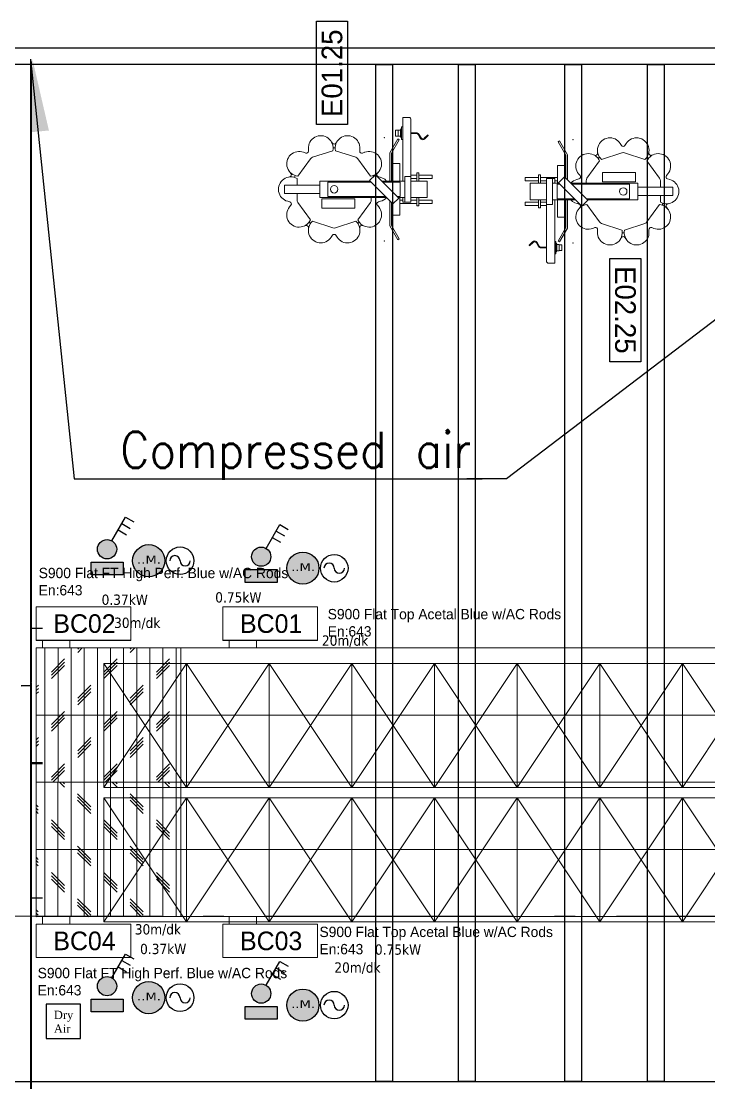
# Model space of a CAD drawing. Header units: millimetres. Extents: x -187347 to 135007, y -6415 to 292048.
# Drawn here: x -67072 to -63745, y 37249 to 42384 of the extents above; entities that cross this region are included whole.
import ezdxf
from ezdxf.enums import TextEntityAlignment as Align

# ---------------------------------------------------------------- set-up
doc = ezdxf.new("R2010")
doc.units = ezdxf.units.MM
doc.header["$LTSCALE"] = 100
doc.linetypes.add('CENTER', pattern=[50.8, 31.75, -6.35, 6.35, -6.35])
doc.linetypes.add('Z_LINE-CNTR', pattern=[17, 12, -2, 1, -2])
doc.layers.get('0').update_dxf_attribs({"lineweight": 18})
for name, color, linetype, lineweight in [('LAYOUT', 3, 'Continuous', 18), ('Layout Kromeka', 1, 'Continuous', 5), ('Layout Kromeka Details', 253, 'Continuous', 5), ('Layout Kromeka Field items', 1, 'Continuous', 25), ('Layout Kromeka Utilities', 1, 'Continuous', 25), ('LOGISTICS', 3, 'Continuous', 18), ('S-GRID', 7, 'Continuous', 5)]:
    doc.layers.add(name, color=color, linetype=linetype, lineweight=lineweight)
for name, color, linetype in [('Layout Cabinplant', 30, 'Continuous'), ('POSNR', 4, 'Continuous'), ('STEEL', 5, 'Continuous'), ('TEXT', 3, 'Continuous')]:
    doc.layers.add(name, color=color, linetype=linetype)
doc.styles.add('015_100', font='', dxfattribs={"height": 150})
doc.styles.add('050_100', font='', dxfattribs={"height": 500})
doc.styles.add('CONVERTER_11', font='txt.shx', dxfattribs={"width": 0.9})
doc.styles.add('Label Text (ISO)', font='tahoma.ttf')
doc.styles.add('ROMANS', font='times.ttf', dxfattribs={"height": 200})
doc.styles.get("Standard").update_dxf_attribs({"font": 'tahoma.ttf'})
doc.styles.get('015_100').set_extended_font_data('Univers 45 Light')
doc.styles.get('050_100').set_extended_font_data('Univers')
doc.dimstyles.get("Standard").update_dxf_attribs({"dimtxt": 3.5, "dimasz": 3.5, "dimexe": 1, "dimexo": 2, "dimgap": 2, "dimtad": 0, "dimtoh": 1, "dimdec": 1, "dimrnd": 1e-08, "dimdsep": 46, "dimtxsty": 'Label Text (ISO)', "dimcen": 0.09, "dimclrd": 5, "dimclre": 5, "dimclrt": 5, "dimadec": 0, "dimazin": 2, "dimtfac": 1, "dimtdec": 1, "dimtofl": 0, "dimtmove": 0, "dimatfit": 3, "dimfxl": 1, "dimtolj": 1, "dimlwd": -1, "dimlwe": -1, "dimarcsym": 0})

# ---------------------------------------------------------------- blocks, each defined once
blk = doc.blocks.new('A$Ca6e37c38')
at = {"layer": 'Layout Kromeka', "linetype": 'Continuous', "ltscale": 20}
h = blk.add_hatch(dxfattribs=at)
h.set_pattern_fill('CORK', color=1, scale=20, angle=270)
h.set_pattern_definition([(270, (-111217.344, 579652.706), (63.5, -1e-14), []), (45, (-111249.1, 579620.96), (-127.000055, 127.000055), [89.8026, -89.8026]), (45, (-111249.1, 579605.08), (-127.000055, 127.000055), [89.8026, -89.8026]), (45, (-111249.1, 579589.2), (-127.000055, 127.000055), [89.8026, -89.8026])])
h.paths.add_polyline_path([(701, 650.7), (701, 0), (1, 0), (1, 650.7)])
at = {"ltscale": 10}
for p, q in [((163.5, 686.5, -7321.6), (31.5, 686.5, -7321.6)), ((1, 0, -7321.6), (1, 650, -7321.6)), ((1, 650, -7321.6), (701, 650, -7321.6)), ((701, 0, -7321.6), (701, 650, -7321.6)), ((701, 0, -7321.6), (1, 0, -7321.6))]:
    blk.add_line(p, q, dxfattribs=at)
at = {"ltscale": 10, "elevation": -7321.6}
blk.add_lwpolyline([(0, 686.5), (0, 848.5), (459, 848.5), (459, 686.5), (163.5, 686.5), (163.5, 650), (31.5, 650), (31.5, 686.5), (0, 686.5)], dxfattribs=at)
at = {"color": 4, "linetype": 'CENTER', "ltscale": 10, "elevation": -7321.6}
blk.add_lwpolyline([(701, 325), (1, 325)], dxfattribs=at)
at = {"color": 5, "ltscale": 10}
for p in [(1, 325, -7321.6), (701, 325, -7321.6)]:
    blk.add_point(p, dxfattribs=at)
blk = doc.blocks.new('*U1694')
at = {"ltscale": 10}
for p, q in [((5234, 136.5), (5366, 136.5)), ((5600, 100), (-5000, 100)), ((5600, -550), (5600, 100)), ((-5000, -550), (5600, -550))]:
    blk.add_line(p, q, dxfattribs=at)
blk.add_lwpolyline([(5397.5, 136.5), (5397.5, 298.5), (4938.5, 298.5), (4938.5, 136.5), (5234, 136.5), (5234, 100), (5366, 100), (5366, 136.5), (5397.5, 136.5)], dxfattribs=at)
at = {"color": 4, "linetype": 'CENTER', "ltscale": 10}
blk.add_lwpolyline([(-5000, -225), (5600, -225)], dxfattribs=at)
at = {"color": 5, "ltscale": 10}
blk.add_point((5600, -225), dxfattribs=at)
blk = doc.blocks.new('A$C1d77bf3c')
at = {"color": 0, "ltscale": 20}
for p, q in [((0, 0), (400, 600)), ((0, 600), (400, 0)), ((0, 600), (0, 0)), ((400, 600), (0, 600)), ((400, 0), (400, 600)), ((0, 0), (400, 0))]:
    blk.add_line(p, q, dxfattribs=at)
blk = doc.blocks.new('_KROMEKA_POSNR')
at = {"layer": 'Layout Kromeka', "color": 0, "linetype": 'Continuous'}
blk.add_lwpolyline([(-3.91, -1.35), (3.738, -1.35), (3.738, 1.35), (-3.91, 1.35)], close=True, dxfattribs=at)
at = {"layer": 'Layout Kromeka', "color": 0, "linetype": 'Continuous', "style": '015_100'}
blk.add_attdef('POSNR', text='', height=1.5, dxfattribs=at).set_placement((0, 0), align=Align.MIDDLE)
blk = doc.blocks.new('Dry Air')
at = {"layer": 'TEXT', "linetype": 'Continuous'}
for p, q in [((113794, 11080), (113127, 11080)), ((113127, 11080), (113127, 10413)), ((113794, 10413), (113794, 11080)), ((113127, 10413), (113794, 10413))]:
    blk.add_line(p, q, dxfattribs=at)
at = {"layer": 'TEXT', "color": 4, "linetype": 'Continuous', "ltscale": 25, "insert": (113276, 10952), "char_height": 160, "attachment_point": 1, "style": 'ROMANS'}
blk.add_mtext_dynamic_manual_height_columns('Dry Air', width=269.14, gutter_width=1000, heights=[0], dxfattribs=at)
blk = doc.blocks.new('SWITCH 3P')
at = {"layer": 'Layout Kromeka Utilities', "linetype": 'Continuous', "ltscale": 50}
h = blk.add_hatch(color=255, dxfattribs=at)
edge = h.paths.add_edge_path()
edge.add_arc((250, 400), 150, 0, 360)
blk.add_hatch(color=81, dxfattribs=at).paths.add_polyline_path([(0, 200), (500, 200), (500, 0), (0, 0)])
at = {"layer": 'Layout Kromeka Utilities', "color": 4, "linetype": 'Continuous'}
for p, q in [((325, 530), (539, 900)), ((539, 900), (669, 825)), ((423, 700), (553, 625)), ((481, 800), (611, 725))]:
    blk.add_line(p, q, dxfattribs=at)
at = {"layer": 'Layout Kromeka Utilities', "color": 4, "linetype": 'Continuous', "ltscale": 50}
blk.add_lwpolyline([(0, 200), (500, 200), (500, 0), (0, 0)], close=True, dxfattribs=at)
at = {"layer": 'Layout Kromeka Utilities', "color": 4, "linetype": 'Continuous'}
blk.add_circle((250, 400), 150, dxfattribs=at)
at = {"layer": 'Layout Kromeka Utilities', "color": 7, "linetype": 'Continuous', "ltscale": 50}
blk.add_attdef('..S.', text='', height=150, dxfattribs=at).set_placement((259, 26), align=Align.CENTER)
blk = doc.blocks.new('Electricity')
at = {"layer": 'TEXT', "linetype": 'Continuous'}
blk.add_circle((116818, 15298), 267, dxfattribs=at)
at = {"layer": 'TEXT', "ltscale": 25}
for centre, start, end in [((116719, 15298), 0, 180), ((116917, 15298), 180, 0)]:
    blk.add_arc(centre, 98.9, start, end, dxfattribs=at)
blk = doc.blocks.new('MOTOR_1')
at = {"layer": 'Layout Kromeka Field items'}
h = blk.add_hatch(color=140, dxfattribs=at)
h.paths.add_polyline_path([(-250, 0, 1), (250, 0, 1)])
h.paths.add_polyline_path([(-714, -187), (-280, -187), (-280, -7), (-714, -7)], flags=9)
at = {"layer": 'Layout Kromeka Field items', "color": 4, "linetype": 'Continuous'}
blk.add_circle((0, 0), 250, dxfattribs=at)
at = {"layer": 'Layout Kromeka Utilities', "color": 4, "linetype": 'Continuous', "xscale": 0.8043007341468412, "yscale": 0.8043007341468412, "zscale": 0.8043007341468412}
blk.add_blockref('Electricity', (-93469, -12305), dxfattribs=at)
at = {"layer": 'Layout Kromeka Field items', "color": 7, "width": 1.86701}
blk.add_attdef('..M.', text='', height=120, dxfattribs=at).set_placement((-183, -44), (190, -44), align=Align.FIT)
blk = doc.blocks.new('weighing_trigger_inline1')
at = {"ltscale": 20}
for p, q in [((-250.8, 472.5), (-256.8, 481.7)), ((-234.2, 472.5), (-228.2, 481.7)), ((27.5, 427.1), (66.1, 494)), ((35.5, 425), (73, 490)), ((66.1, 494), (73, 490)), ((-380, 425.1), (-387.1, 427.7)), ((-366.5, 434.9), (-366.9, 442.4)), ((-347.4, 404.7), (-248.6, 436.8)), ((-236.4, 436.8), (-137.6, 404.7)), ((-118.5, 434.9), (-118.1, 442.4)), ((-105, 425.1), (-97.9, 427.7)), ((27.5, 305.8), (27.5, 427.1)), ((35.5, 313.8), (35.5, 425)), ((-418.3, 313.5), (-357.2, 397.5)), ((-127.8, 397.5), (-66.7, 313.5)), ((75.5, 375), (35.5, 375)), ((75.5, 290), (75.5, 375)), ((-456.8, 310.8), (-467.3, 308)), ((-451.5, 326.7), (-458.5, 335.2)), ((-302.5, 341.5), (-302.5, 301.5)), ((-142.5, 341.5), (-302.5, 341.5)), ((-142.5, 301.5), (-142.5, 341.5)), ((-70.7, 207.6), (42.4, 320.7)), ((-33.4, 326.8), (-26.5, 335.2)), ((-28.2, 310.8), (-17.7, 308)), ((42.4, 320.7), (70.7, 292.4)), ((75.5, 318), (157.5, 318)), ((89.4, 312.5), (89.4, 290)), ((119.4, 312.5), (89.4, 312.5)), ((99.4, 312.5), (99.4, 187.5)), ((129.4, 312.5), (99.4, 312.5)), ((129.4, 187.5), (129.4, 312.5)), ((157.5, 330), (157.5, 290)), ((167.5, 330), (157.5, 330)), ((167.5, 290), (167.5, 330)), ((167.5, 318), (232.5, 318)), ((232.5, 302), (232.5, 318)), ((-482.5, 270), (-482.5, 230)), ((-312.5, 270), (-482.5, 270)), ((-422, 270), (-422, 302)), ((-312.5, 210), (-312.5, 290)), ((-312.5, 290), (11.7, 290)), ((-302.5, 301.5), (-302.5, 296.5)), ((-302.5, 296.5), (-142.5, 296.5)), ((-272.5, 215), (-272.5, 285)), ((6.7, 285), (-272.5, 285)), ((-142.5, 296.5), (-142.5, 301.5)), ((-63, 302), (-63, 290)), ((70.7, 292.4), (-42.4, 179.3)), ((77.5, 285), (63.3, 285)), ((68.3, 290), (99.4, 290)), ((89.4, 302), (75.5, 302)), ((77.5, 215), (77.5, 285)), ((129.4, -87.5), (129.4, 302.5)), ((157.5, 302), (129.4, 302)), ((129.4, 290), (207.5, 290)), ((232.5, 302), (167.5, 302)), ((207.5, 290), (207.5, 210)), ((-482.5, 230), (-312.5, 230)), ((-422, 198), (-422, 230)), ((-68.3, 210), (-312.5, 210)), ((-63.3, 215), (-272.5, 215)), ((-42.4, 179.3), (-70.7, 207.6)), ((99.4, 210), (-11.7, 210)), ((77.5, 215), (-7.1, 215)), ((27.5, 72.9), (27.5, 210)), ((35.5, 75), (35.5, 210)), ((75.5, 125), (75.5, 210)), ((89.4, 210), (89.4, -97.5)), ((207.5, 210), (129.4, 210)), ((157.5, 170), (157.5, 210)), ((167.5, 210), (167.5, 170)), ((-456.7, 189.2), (-464, 191.2)), ((-451.5, 173.3), (-456.2, 167.4)), ((-357.2, 102.5), (-418.3, 186.5)), ((-66.7, 186.5), (-127.8, 102.5)), ((-33.5, 173.3), (-28.8, 167.4)), ((-28.3, 189.2), (-21, 191.2)), ((99.4, 187.5), (129.4, 187.5)), ((129.4, 198), (157.5, 198)), ((157.5, 182), (129.4, 182)), ((167.5, 170), (157.5, 170)), ((167.5, 198), (232.5, 198)), ((232.5, 182), (167.5, 182)), ((232.5, 182), (232.5, 198)), ((35.5, 125), (75.5, 125)), ((-380.1, 74.9), (-390.3, 70.9)), ((-366.5, 65), (-367.1, 54.1)), ((-248.6, 63.2), (-347.4, 95.3)), ((-137.6, 95.3), (-236.4, 63.2)), ((-118.5, 65), (-117.9, 54.1)), ((-104.9, 74.9), (-94.7, 70.9)), ((66.1, 6), (27.5, 72.9)), ((73, 10), (35.5, 75)), ((-250.8, 27.5), (-255, 21.2)), ((-234.2, 27.5), (-230, 21.2)), ((73, 10), (66.1, 6)), ((83.4, 8.4), (89.4, 8.4)), ((83.4, 8.4), (83.4, -51.6)), ((89.4, -51.6), (89.4, 8.4)), ((164.2, -14.6), (174.6, 3.5)), ((167.7, -16.6), (178.1, 1.5)), ((210.8, -13.4), (193.8, 3.5)), ((196.7, 6.4), (213.1, -10.1)), ((67.5, -7.6), (54.5, -7.6)), ((54.5, -7.6), (54.5, -35.6)), ((54.5, -35.6), (67.5, -35.6)), ((67.5, -7.6), (68.5, -6.6)), ((67.5, -7.6), (67.5, -35.6)), ((67.5, -35.6), (68.5, -36.6)), ((68.5, -6.6), (78.5, -6.6)), ((78.5, -36.6), (68.5, -36.6)), ((80, -0.8), (78.4, -3.6)), ((78.4, -3.6), (78.4, -39.6)), ((78.4, -39.6), (80, -42.4)), ((83.4, -0.8), (80, -0.8)), ((83.4, -11.2), (80, -11.2)), ((80, -32), (83.4, -32)), ((80, -42.4), (83.4, -42.4)), ((83.4, -0.8), (83.4, -42.4)), ((129.4, -19.6), (155.5, -19.6)), ((155.5, -23.6), (129.4, -23.6)), ((211.1, -11.2), (210.8, -13.4)), ((212.5, -11.4), (211.1, -11.2)), ((213.1, -10.1), (212.5, -11.4)), ((83.4, -51.6), (89.4, -51.6)), ((89.4, -97.5), (119.4, -97.5))]:
    blk.add_line(p, q, dxfattribs=at)
blk.add_circle((-242.5, 250), 18, dxfattribs=at)
for centre, radius, start, end in [((-307.2, 449.2), 60, 32.7662, 228), ((-242.5, 478), 10, 213.514, 326.4859), ((-177.8, 449.2), 60, 312, 147.2338), ((-412, 373.1), 60, 24, 219.2338), ((-376.5, 434.5), 10, 249.5141, 306), ((-376.5, 434.5), 10, 306, 2.4859), ((-242.5, 250), 200, 126, 127.3589), ((-242.5, 250), 200, 124.6411, 126), ((-242.5, 419.2), 18.6, 71.0264, 108.9736), ((-242.5, 250), 200, 54, 55.3589), ((-73, 373.1), 60, 320.7662, 156), ((-242.5, 250), 200, 52.6411, 54), ((-108.5, 434.5), 10, 177.5141, 234), ((-108.5, 434.5), 10, 234, 290.486), ((-459.3, 320.5), 10, 284.7662, 39.2337), ((-402.4, 302), 19.6, 144, 180), ((-82.6, 302), 19.6, 360, 36), ((-25.7, 320.5), 10, 141.514, 254.4859), ((-452, 250), 60, 104.7662, 300), ((-33, 250), 60, 41.8103, 75.2338), ((-33, 250), 60, 271.2399, 318.1897), ((-412, 126.9), 60, 96, 291.2338), ((-459.3, 179.5), 10, 18, 74.4859), ((-459.3, 179.5), 10, 321.5141, 18), ((-242.5, 250), 200, 196.6411, 198), ((-242.5, 250), 200, 198, 199.3589), ((-73, 126.9), 60, 248.7662, 84), ((-242.5, 250), 200, 340.6411, 342), ((-25.7, 179.5), 10, 162, 218.486), ((-25.7, 179.5), 10, 105.5141, 162), ((-376.5, 65.5), 10, 357.514, 110.4859), ((-307.2, 50.8), 60, 176.7662, 12), ((-341.3, 114), 19.6, 216, 252), ((-177.8, 50.8), 60, 168, 3.2338), ((-143.7, 114), 19.6, 288, 324), ((-108.5, 65.5), 10, 69.514, 182.4859), ((-242.5, 22), 10, 90, 146.4859), ((-242.5, 250), 200, 268.6411, 270), ((-242.5, 250), 200, 270, 271.3589), ((-242.5, 22), 10, 33.5141, 90), ((186.8, -3.5), 14, 45, 150), ((186.8, -3.5), 10, 45, 150), ((87.6, -6), 9.2, 145.6158, 214.3843), ((112.8, -21.6), 34.4, 162.412, 197.588), ((87.6, -37.2), 9.2, 145.6158, 214.3842), ((155.5, -9.6), 10, 270, 330), ((155.5, -9.6), 14, 270, 330), ((119.4, -87.5), 10, 270, 360)]:
    blk.add_arc(centre, radius, start, end, dxfattribs=at)
at = {"color": 5, "linetype": 'Continuous', "ltscale": 20}
for p in [(0, 500), (0, 0)]:
    blk.add_point(p, dxfattribs=at)
at = {"layer": 'POSNR', "color": 4, "linetype": 'Continuous'}
blk.add_lwpolyline([(-178.2, -563), (-178.2, -63), (-328.2, -63), (-328.2, -563)], close=True, dxfattribs=at)
at = {"layer": 'POSNR', "color": 4, "linetype": 'Continuous', "style": '015_100', "flags": 8}
blk.add_attdef('E01.XX', text='', height=100, rotation=90, dxfattribs=at).set_placement((-253.2, -311.2), align=Align.MIDDLE)
blk = doc.blocks.new('*U33')
at = {"ltscale": 20}
for p, q in [((-250.8, 472.5), (-256.8, 481.7)), ((-234.2, 472.5), (-228.2, 481.7)), ((27.5, 427.1), (66.1, 494)), ((35.5, 425), (73, 490)), ((66.1, 494), (73, 490)), ((-380, 425.1), (-387.1, 427.7)), ((-366.5, 434.9), (-366.9, 442.4)), ((-347.4, 404.7), (-248.6, 436.8)), ((-236.4, 436.8), (-137.6, 404.7)), ((-118.5, 434.9), (-118.1, 442.4)), ((-105, 425.1), (-97.9, 427.7)), ((27.5, 305.8), (27.5, 427.1)), ((35.5, 313.8), (35.5, 425)), ((-418.3, 313.5), (-357.2, 397.5)), ((-127.8, 397.5), (-66.7, 313.5)), ((75.5, 375), (35.5, 375)), ((75.5, 290), (75.5, 375)), ((-456.8, 310.8), (-467.3, 308)), ((-451.5, 326.7), (-458.5, 335.2)), ((-302.5, 341.5), (-302.5, 301.5)), ((-142.5, 341.5), (-302.5, 341.5)), ((-142.5, 301.5), (-142.5, 341.5)), ((-70.7, 207.6), (42.4, 320.7)), ((-33.4, 326.8), (-26.5, 335.2)), ((-28.2, 310.8), (-17.7, 308)), ((42.4, 320.7), (70.7, 292.4)), ((75.5, 318), (157.5, 318)), ((89.4, 312.5), (89.4, 290)), ((119.4, 312.5), (89.4, 312.5)), ((99.4, 312.5), (99.4, 187.5)), ((129.4, 312.5), (99.4, 312.5)), ((129.4, 187.5), (129.4, 312.5)), ((157.5, 330), (157.5, 290)), ((167.5, 330), (157.5, 330)), ((167.5, 290), (167.5, 330)), ((167.5, 318), (232.5, 318)), ((232.5, 302), (232.5, 318)), ((-482.5, 270), (-482.5, 230)), ((-312.5, 270), (-482.5, 270)), ((-422, 270), (-422, 302)), ((-312.5, 210), (-312.5, 290)), ((-312.5, 290), (11.7, 290)), ((-302.5, 301.5), (-302.5, 296.5)), ((-302.5, 296.5), (-142.5, 296.5)), ((-272.5, 215), (-272.5, 285)), ((6.7, 285), (-272.5, 285)), ((-142.5, 296.5), (-142.5, 301.5)), ((-63, 302), (-63, 290)), ((70.7, 292.4), (-42.4, 179.3)), ((77.5, 285), (63.3, 285)), ((68.3, 290), (99.4, 290)), ((89.4, 302), (75.5, 302)), ((77.5, 215), (77.5, 285)), ((129.4, -87.5), (129.4, 302.5)), ((157.5, 302), (129.4, 302)), ((129.4, 290), (207.5, 290)), ((232.5, 302), (167.5, 302)), ((207.5, 290), (207.5, 210)), ((-482.5, 230), (-312.5, 230)), ((-422, 198), (-422, 230)), ((-68.3, 210), (-312.5, 210)), ((-63.3, 215), (-272.5, 215)), ((-42.4, 179.3), (-70.7, 207.6)), ((99.4, 210), (-11.7, 210)), ((77.5, 215), (-7.1, 215)), ((27.5, 72.9), (27.5, 210)), ((35.5, 75), (35.5, 210)), ((75.5, 125), (75.5, 210)), ((89.4, 210), (89.4, -97.5)), ((207.5, 210), (129.4, 210)), ((157.5, 170), (157.5, 210)), ((167.5, 210), (167.5, 170)), ((-456.7, 189.2), (-464, 191.2)), ((-451.5, 173.3), (-456.2, 167.4)), ((-357.2, 102.5), (-418.3, 186.5)), ((-66.7, 186.5), (-127.8, 102.5)), ((-33.5, 173.3), (-28.8, 167.4)), ((-28.3, 189.2), (-21, 191.2)), ((99.4, 187.5), (129.4, 187.5)), ((129.4, 198), (157.5, 198)), ((157.5, 182), (129.4, 182)), ((167.5, 170), (157.5, 170)), ((167.5, 198), (232.5, 198)), ((232.5, 182), (167.5, 182)), ((232.5, 182), (232.5, 198)), ((35.5, 125), (75.5, 125)), ((-380.1, 74.9), (-390.3, 70.9)), ((-366.5, 65), (-367.1, 54.1)), ((-248.6, 63.2), (-347.4, 95.3)), ((-137.6, 95.3), (-236.4, 63.2)), ((-118.5, 65), (-117.9, 54.1)), ((-104.9, 74.9), (-94.7, 70.9)), ((66.1, 6), (27.5, 72.9)), ((73, 10), (35.5, 75)), ((-250.8, 27.5), (-255, 21.2)), ((-234.2, 27.5), (-230, 21.2)), ((73, 10), (66.1, 6)), ((83.4, 8.4), (89.4, 8.4)), ((83.4, 8.4), (83.4, -51.6)), ((89.4, -51.6), (89.4, 8.4)), ((164.2, -14.6), (174.6, 3.5)), ((167.7, -16.6), (178.1, 1.5)), ((210.8, -13.4), (193.8, 3.5)), ((196.7, 6.4), (213.1, -10.1)), ((67.5, -7.6), (54.5, -7.6)), ((54.5, -7.6), (54.5, -35.6)), ((54.5, -35.6), (67.5, -35.6)), ((67.5, -7.6), (68.5, -6.6)), ((67.5, -7.6), (67.5, -35.6)), ((67.5, -35.6), (68.5, -36.6)), ((68.5, -6.6), (78.5, -6.6)), ((78.5, -36.6), (68.5, -36.6)), ((80, -0.8), (78.4, -3.6)), ((78.4, -3.6), (78.4, -39.6)), ((78.4, -39.6), (80, -42.4)), ((83.4, -0.8), (80, -0.8)), ((83.4, -11.2), (80, -11.2)), ((80, -32), (83.4, -32)), ((80, -42.4), (83.4, -42.4)), ((83.4, -0.8), (83.4, -42.4)), ((129.4, -19.6), (155.5, -19.6)), ((155.5, -23.6), (129.4, -23.6)), ((211.1, -11.2), (210.8, -13.4)), ((212.5, -11.4), (211.1, -11.2)), ((213.1, -10.1), (212.5, -11.4)), ((83.4, -51.6), (89.4, -51.6)), ((89.4, -97.5), (119.4, -97.5))]:
    blk.add_line(p, q, dxfattribs=at)
blk.add_circle((-242.5, 250), 18, dxfattribs=at)
for centre, radius, start, end in [((-307.2, 449.2), 60, 32.7662, 228), ((-242.5, 478), 10, 213.514, 326.4859), ((-177.8, 449.2), 60, 312, 147.2338), ((-412, 373.1), 60, 24, 219.2338), ((-376.5, 434.5), 10, 249.5141, 306), ((-376.5, 434.5), 10, 306, 2.4859), ((-242.5, 250), 200, 126, 127.3589), ((-242.5, 250), 200, 124.6411, 126), ((-242.5, 419.2), 18.6, 71.0264, 108.9736), ((-242.5, 250), 200, 54, 55.3589), ((-73, 373.1), 60, 320.7662, 156), ((-242.5, 250), 200, 52.6411, 54), ((-108.5, 434.5), 10, 177.5141, 234), ((-108.5, 434.5), 10, 234, 290.486), ((-459.3, 320.5), 10, 284.7662, 39.2337), ((-402.4, 302), 19.6, 144, 180), ((-82.6, 302), 19.6, 360, 36), ((-25.7, 320.5), 10, 141.514, 254.4859), ((-452, 250), 60, 104.7662, 300), ((-33, 250), 60, 41.8103, 75.2338), ((-33, 250), 60, 271.2399, 318.1897), ((-412, 126.9), 60, 96, 291.2338), ((-459.3, 179.5), 10, 18, 74.4859), ((-459.3, 179.5), 10, 321.5141, 18), ((-242.5, 250), 200, 196.6411, 198), ((-242.5, 250), 200, 198, 199.3589), ((-73, 126.9), 60, 248.7662, 84), ((-242.5, 250), 200, 340.6411, 342), ((-25.7, 179.5), 10, 162, 218.486), ((-25.7, 179.5), 10, 105.5141, 162), ((-376.5, 65.5), 10, 357.514, 110.4859), ((-307.2, 50.8), 60, 176.7662, 12), ((-341.3, 114), 19.6, 216, 252), ((-177.8, 50.8), 60, 168, 3.2338), ((-143.7, 114), 19.6, 288, 324), ((-108.5, 65.5), 10, 69.514, 182.4859), ((-242.5, 22), 10, 90, 146.4859), ((-242.5, 250), 200, 268.6411, 270), ((-242.5, 250), 200, 270, 271.3589), ((-242.5, 22), 10, 33.5141, 90), ((186.8, -3.5), 14, 45, 150), ((186.8, -3.5), 10, 45, 150), ((87.6, -6), 9.2, 145.6158, 214.3843), ((112.8, -21.6), 34.4, 162.412, 197.588), ((87.6, -37.2), 9.2, 145.6158, 214.3842), ((155.5, -9.6), 10, 270, 330), ((155.5, -9.6), 14, 270, 330), ((119.4, -87.5), 10, 270, 360)]:
    blk.add_arc(centre, radius, start, end, dxfattribs=at)
at = {"color": 5, "linetype": 'Continuous', "ltscale": 20}
for p in [(0, 500), (0, 0)]:
    blk.add_point(p, dxfattribs=at)
at = {"layer": 'POSNR', "color": 4, "linetype": 'Continuous'}
blk.add_lwpolyline([(-178.2, -574.7), (-178.2, -74.7), (-328.2, -74.7), (-328.2, -574.7)], close=True, dxfattribs=at)
at = {"layer": 'POSNR', "color": 4, "linetype": 'Continuous', "style": '015_100', "flags": 8}
blk.add_attdef('E02.XX', text='', height=100, rotation=90, dxfattribs=at).set_placement((-253.2, -322.8), align=Align.MIDDLE)
blk = doc.blocks.new('steel weighing')
at = {"layer": 'STEEL', "color": 7, "linetype": 'ByBlock', "ltscale": 20, "elevation": 1.7}
for points in [[(845820.6, 728701.5), (854381.8, 728701.5), (854381.8, 728621.5), (845820.6, 728621.5)], [(852353.3, 728621.5), (852433.3, 728621.5), (852433.3, 723701.5), (852353.3, 723701.5)], [(852753.3, 728621.5), (852833.3, 728621.5), (852833.3, 723701.5), (852753.3, 723701.5)], [(853267.6, 728621.5), (853347.6, 728621.5), (853347.6, 723701.5), (853267.6, 723701.5)], [(853667.6, 728621.5), (853747.6, 728621.5), (853747.6, 723701.5), (853667.6, 723701.5)], [(845830.6, 723701.5), (854381.8, 723701.5), (854381.8, 723621.5), (845830.6, 723621.5)]]:
    blk.add_lwpolyline(points, close=True, dxfattribs=at)
blk = doc.blocks.new('CP_Whole bird batching')
at = {"layer": 'Layout Cabinplant', "linetype": 'Continuous'}
for p, q in [((-45829.8, -2541.5), (-45831, -2496.1)), ((-45829, -2541.5), (-45830.2, -2496.1)), ((-45816.3, -2541.5), (-50071.6, -2541.5)), ((-45816.3, -2543.5), (-50071.6, -2543.5)), ((-46857.8, -2599), (-46857.8, -2543.5)), ((-46207.8, -2599), (-46207.8, -2543.5)), ((-46202.8, -2599), (-46202.8, -2543.5)), ((-45816.3, -2541.5), (-45829, -2541.5)), ((-45785, -2541.5), (-45816.3, -2541.5)), ((-45812.9, -2541.5), (-45816.3, -2541.5)), ((-45816.3, -2543.5), (-45812.9, -2543.5)), ((-42810.3, -2541.5), (-45812.9, -2541.5)), ((-45812.9, -2541.5), (-45812.9, -2543.5)), ((-42810.3, -2543.5), (-45812.9, -2543.5)), ((-45552.8, -2599), (-45552.8, -2543.5)), ((-42797.4, -2541.5), (-42810.3, -2541.5))]:
    blk.add_line(p, q, dxfattribs=at)
at = {"layer": 'Layout Cabinplant'}
blk.add_solid([(-43143.2, -2630.2), (-43152.1, -2538.5), (-42799.3, -2550.6)], dxfattribs=at)
at = {"layer": 'Layout Cabinplant', "insert": (-44717.2, -3825.1), "char_height": 175, "attachment_point": 5, "rotation": 270, "line_spacing_factor": 1.320528, "style": 'CONVERTER_11'}
blk.add_mtext('Compressed air', dxfattribs=at)
at = {"layer": 'Layout Cabinplant', "linetype": 'Continuous', "has_arrowhead": 0}
for points in [[(-42797.4, -2541.5), (-44829, -2751.7), (-44829, -4726.3)], [(-42797.4, -7511), (-44829, -4845.6), (-44829, -4653)]]:
    blk.add_leader(points, dimstyle='Standard', dxfattribs=at)

msp = doc.modelspace()

# ---------------------------------------------------------------- linework, layer by layer
at = {"layer": 'LAYOUT', "color": 1, "linetype": 'Continuous'}
msp.add_line((-64875.4, 42175.6, 0), (-64441.1, 42175.6, 0), dxfattribs=at)
at = {"layer": 'S-GRID', "color": 152, "linetype": 'Z_LINE-CNTR'}
msp.add_line((-89691.4, 38055), (-18064, 38055), dxfattribs=at)

# ---------------------------------------------------------------- block references
at = {"layer": 'LAYOUT', "color": 2, "ltscale": 20}
ref = msp.add_blockref('weighing_trigger_inline1', (-65315.4, 41821.3, 0), dxfattribs=dict(at, xscale=-1, rotation=180))
ref.add_attrib('E01.XX', 'E01.25', dxfattribs={"layer": 'POSNR', "color": 4, "linetype": 'Continuous', "ltscale": 20, "height": 100, "rotation": 90, "style": '015_100'}).set_placement((-65568.6, 42132.5, 0), align=Align.MIDDLE)
ref = msp.add_blockref('*U33', (-64401.1, 41310.9, 0), dxfattribs=dict(at, xscale=-1))
ref.add_attrib('E02.XX', 'E02.25', dxfattribs={"layer": 'POSNR', "color": 4, "linetype": 'Continuous', "ltscale": 20, "height": 100, "rotation": 270, "style": '015_100'}).set_placement((-64147.9, 40988.1, 0), align=Align.MIDDLE)
at = {"layer": 'Layout Cabinplant', "rotation": 90}
msp.add_blockref('CP_Whole bird batching', (-69568.5, 84998.9, 0), dxfattribs=at)
at = {"layer": 'Layout Kromeka', "color": 4, "linetype": 'Continuous'}
msp.add_blockref('A$Ca6e37c38', (-67000.7, 38702.7, 7325.1), dxfattribs=at)
at = {"layer": 'Layout Kromeka', "linetype": 'Continuous', "ltscale": 20}
ref = msp.add_blockref('_KROMEKA_POSNR', (-66766.1, 39470.2, 3.4), dxfattribs=dict(at, xscale=-60.01882789184901, yscale=60.01882789184901, zscale=60.01882789184901, rotation=180))
ref.add_attrib('POSNR', 'BC02', dxfattribs={"linetype": 'Continuous', "height": 90.03, "style": '015_100'}).set_placement((-66766.1, 39470.2, 3.4), align=Align.MIDDLE)
at = {"layer": 'Layout Kromeka', "color": 4, "linetype": 'Continuous', "xscale": -1}
msp.add_blockref('*U1694', (-60699.7, 39252.7, 3.4), dxfattribs=at)
at = {"layer": 'Layout Kromeka', "linetype": 'Continuous', "ltscale": 20}
ref = msp.add_blockref('_KROMEKA_POSNR', (-65862.6, 39470.2, 3.4), dxfattribs=dict(at, xscale=-60.01882789184901, yscale=60.01882789184901, zscale=60.01882789184901, rotation=180))
ref.add_attrib('POSNR', 'BC01', dxfattribs={"linetype": 'Continuous', "height": 90.03, "style": '015_100'}).set_placement((-65862.6, 39470.2, 3.4), align=Align.MIDDLE)
at = {"layer": 'Layout Kromeka', "color": 4, "linetype": 'Continuous', "xscale": -1, "rotation": 180}
msp.add_blockref('A$Ca6e37c38', (-67000.7, 38702.7, 7325.1), dxfattribs=at)
at = {"layer": 'Layout Kromeka', "color": 4, "linetype": 'Continuous', "rotation": 180}
msp.add_blockref('*U1694', (-60699.7, 38152.7, 3.4), dxfattribs=at)
at = {"layer": 'Layout Kromeka', "linetype": 'Continuous', "ltscale": 20}
ref = msp.add_blockref('_KROMEKA_POSNR', (-66766.1, 37935.2, 3.4), dxfattribs=dict(at, xscale=-60.01882789184901, yscale=60.01882789184901, zscale=60.01882789184901, rotation=180))
ref.add_attrib('POSNR', 'BC04', dxfattribs={"linetype": 'Continuous', "height": 90.03, "style": '015_100'}).set_placement((-66766.1, 37935.2, 3.4), align=Align.MIDDLE)
ref = msp.add_blockref('_KROMEKA_POSNR', (-65862.6, 37935.2, 3.4), dxfattribs=dict(at, xscale=-60.01882789184901, yscale=60.01882789184901, zscale=60.01882789184901, rotation=180))
ref.add_attrib('POSNR', 'BC03', dxfattribs={"linetype": 'Continuous', "height": 90.03, "style": '015_100'}).set_placement((-65862.6, 37935.2, 3.4), align=Align.MIDDLE)
at = {"layer": 'Layout Kromeka', "color": 4, "linetype": 'Continuous', "xscale": 0.25, "yscale": 0.25, "zscale": 0.25}
msp.add_blockref('Dry Air', (-95233.4, 34859.1, -3.4), dxfattribs=at)
at = {"layer": 'Layout Kromeka Field items', "color": 1, "xscale": 0.3104999999999999, "yscale": 0.3104999999999999, "zscale": 0.3104999999999999}
for p in [(-66734.6, 39705.7, 3.4), (-65988.4, 39669.6, 3.4), (-66734.6, 37591.9, -3.4), (-65988.4, 37555.9, -3.4)]:
    msp.add_blockref('SWITCH 3P', p, dxfattribs=at)
at = {"layer": 'Layout Kromeka Utilities', "color": 1, "linetype": 'Continuous', "ltscale": 50}
ref = msp.add_blockref('MOTOR_1', (-66455.3, 39774.4, 3.4), dxfattribs=dict(at, xscale=0.310829008834844, yscale=0.310829008834844, zscale=0.310829008834844))
ref.add_attrib('..M.', '..M.', dxfattribs={"color": 7, "height": 37.3, "width": 1.347672}).set_placement((-66512.3, 39760.8, 3.4), (-66396.2, 39760.8, 3.4), align=Align.FIT)
ref = msp.add_blockref('MOTOR_1', (-65709.1, 39738.4, 3.4), dxfattribs=dict(at, xscale=0.310829008834844, yscale=0.310829008834844, zscale=0.310829008834844))
ref.add_attrib('..M.', '..M.', dxfattribs={"color": 7, "height": 37.3, "width": 1.347672}).set_placement((-65766, 39724.7, 3.4), (-65650, 39724.7, 3.4), align=Align.FIT)
ref = msp.add_blockref('MOTOR_1', (-66455.3, 37660.6, -3.4), dxfattribs=dict(at, xscale=0.310829008834844, yscale=0.310829008834844, zscale=0.310829008834844))
ref.add_attrib('..M.', '..M.', dxfattribs={"color": 7, "height": 37.3, "width": 1.347672}).set_placement((-66512.3, 37647, -3.4), (-66396.2, 37647, -3.4), align=Align.FIT)
ref = msp.add_blockref('MOTOR_1', (-65709.1, 37624.6, -3.4), dxfattribs=dict(at, xscale=0.310829008834844, yscale=0.310829008834844, zscale=0.310829008834844))
ref.add_attrib('..M.', '..M.', dxfattribs={"color": 7, "height": 37.3, "width": 1.347672}).set_placement((-65766, 37611, -3.4), (-65650, 37611, -3.4), align=Align.FIT)
at = {"layer": 'LOGISTICS', "color": 5, "linetype": 'Continuous'}
for p in [(-66672.4, 38677.7, 3.4), (-66272.4, 38677.7, 3.4), (-65872.4, 38677.7, 3.4), (-65472.4, 38677.7, 3.4), (-65072.4, 38677.7, 3.4), (-64672.4, 38677.7, 3.4), (-64272.4, 38677.7, 3.4), (-63872.4, 38677.7, 3.4)]:
    msp.add_blockref('A$C1d77bf3c', p, dxfattribs=at)
at = {"layer": 'LOGISTICS', "color": 102, "linetype": 'Continuous', "xscale": -1, "rotation": 180}
for p in [(-66672.4, 38627.7, 3.4), (-66272.4, 38627.7, 3.4), (-65872.4, 38627.7, 3.4), (-65472.4, 38627.7, 3.4), (-65072.4, 38627.7, 3.4), (-64672.4, 38627.7, 3.4), (-64272.4, 38627.7, 3.4), (-63872.4, 38627.7, 3.4)]:
    msp.add_blockref('A$C1d77bf3c', p, dxfattribs=at)
at = {"layer": 'STEEL', "color": 6, "linetype": 'ByBlock'}
msp.add_blockref('steel weighing', (-917708.7, -686445.9, -1.7), dxfattribs=at)

# ---------------------------------------------------------------- texts
at = {"layer": 'Layout Kromeka Details', "color": 1, "linetype": 'Continuous', "char_height": 50, "attachment_point": 1, "style": '050_100'}
for s, insert in [('{\\C256;S900 Flat FT High Perf. Blue w/AC Rods\\PEn:643}', (-66987.8, 39740, -3.4)), ('{\\C256;S900 Flat Top Acetal Blue w/AC Rods\\PEn:643}', (-65589, 39541, -3.4)), ('{\\C256;S900 Flat Top Acetal Blue w/AC Rods\\PEn:643}', (-65628.8, 38003.7, -3.4)), ('{\\C256;S900 Flat FT High Perf. Blue w/AC Rods\\PEn:643}', (-66992.8, 37804.7, -3.4))]:
    msp.add_mtext_dynamic_manual_height_columns(s, width=9600.185, gutter_width=2500, heights=[419], dxfattribs=dict(at, insert=insert))
at = {"layer": 'Layout Kromeka Utilities', "color": 4, "linetype": 'Continuous', "ltscale": 25, "char_height": 50, "attachment_point": 1}
for s, insert in [('{\\C9;\\c13289671;0.37kW}', (-66683.3, 39610.7, -3.4)), ('{\\C9;\\c13289671;0.75kW}', (-66133.5, 39622.2, -3.4)), ('{\\C9;\\c13289671;30m/dk}', (-66622.9, 39499, -3.4)), ('{\\C9;\\c13289671;20m/dk}', (-65617.1, 39413, -3.4)), ('{\\C9;\\c13289671;30m/dk}', (-66522.8, 38016.1, -3.4)), ('{\\C9;\\c13289671;0.37kW}', (-66497.1, 37921.1, -3.4)), ('{\\C9;\\c13289671;0.75kW}', (-65360.7, 37918.3, -3.4)), ('{\\C9;\\c13289671;20m/dk}', (-65557, 37831.3, -3.4))]:
    msp.add_mtext_dynamic_manual_height_columns(s, width=2668.153, gutter_width=1000, heights=[315], dxfattribs=dict(at, insert=insert))

doc.saveas('drawing.dxf')
